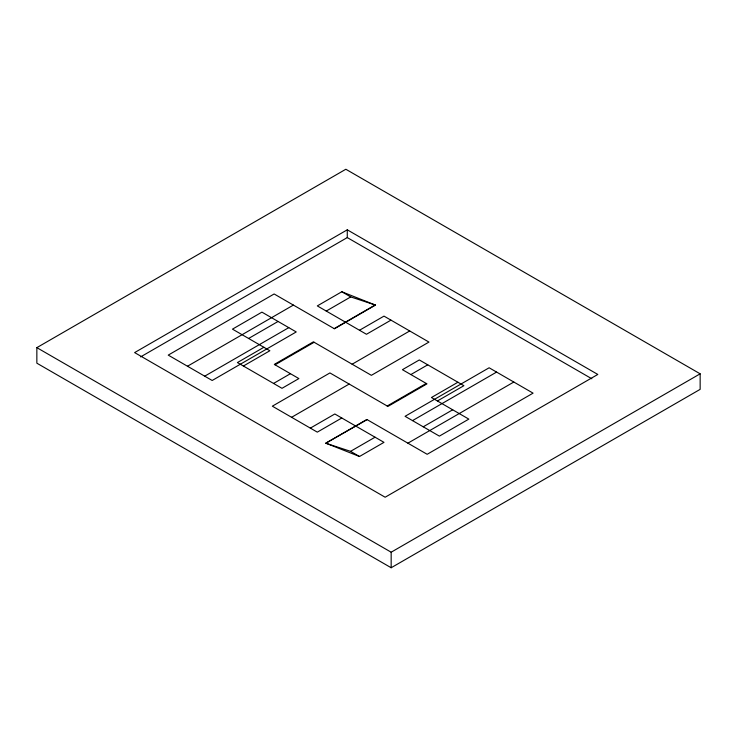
<?xml version="1.0" encoding="UTF-8"?>
<svg xmlns="http://www.w3.org/2000/svg" width="737" height="737" viewBox="0 0 737 737"><rect width="100%" height="100%" fill="white"/><g stroke="black" fill="none" stroke-linecap="round" stroke-linejoin="round"><path stroke-width="1.11" d="M36.85 347.643L345.837 169.252L700.15 373.816L700.15 389.357L391.163 567.748L36.85 363.184L36.85 347.643L391.163 552.206L700.15 373.816M347.274 229.815L134.622 352.59L385.147 497.226L597.799 374.451L347.274 229.815L347.274 237.581L591.829 378.772M140.592 356.911L347.274 237.581M187.484 366.234L293.39 305.081M248.609 338.467L278.061 321.461M243.385 366.022L269.862 350.738L232.468 329.144L261.921 312.138L296.237 331.945L212.173 380.485L168.229 355.114L274.136 293.971L334.441 328.785L375.483 305.09L341.811 291.76L317.315 305.901L366.464 334.276L390.96 320.144M204.711 376.174L288.775 327.643M326.251 311.06L350.738 296.919L375.483 305.09M263.883 347.284L237.406 362.567L281.995 388.316L298.881 378.569L274.321 364.391L313.382 341.848L371.374 375.326L428.962 342.079L383.995 316.118L359.499 330.259M334.193 328.638L375.234 304.943M275.058 364.815L314.119 342.272M273.556 383.443L290.433 373.696M352.12 364.216L409.708 330.968M291.594 417.299L349.181 384.051M310.341 428.123L334.828 413.982L383.986 442.357L359.49 456.498L325.818 443.177L366.86 419.482L427.165 454.296L533.072 393.143L489.128 367.781L405.064 416.313L439.381 436.12L468.833 419.113L431.44 397.529L457.917 382.236M410.859 374.562L427.746 364.815M341.793 417.999L317.306 432.14L272.34 406.179L329.927 372.931L387.92 406.419L426.981 383.866L402.42 369.688L419.307 359.951L463.895 385.691L437.419 400.974M387.183 405.995L426.235 383.443M325.818 443.177L367.109 419.62M326.067 443.315L350.563 451.339L375.05 437.207M412.517 420.615L496.591 372.084M423.231 426.806L452.693 409.8M407.902 443.177L513.818 382.033M341.811 291.76L350.738 296.919M350.563 451.339L359.49 456.498M391.163 552.206L391.163 567.748"/></g></svg>
